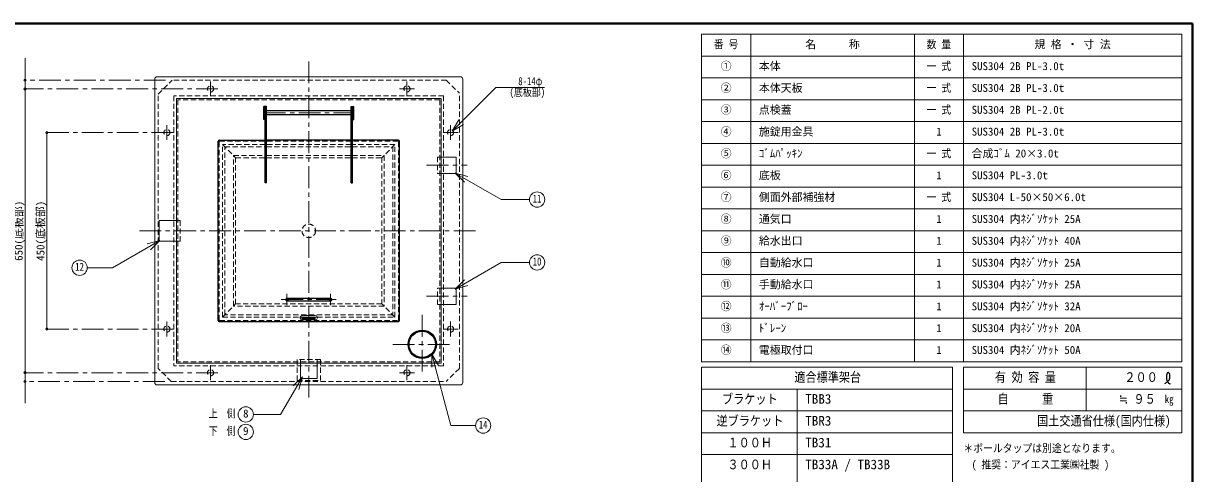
# Model space of a CAD drawing. Units: millimetres at full size, sheet at 1:10; some dimension numbers follow another scale. Extents: x -2123 to 1927, y -1358 to 1452.
# Drawn here: x -752 to 1927, y 421 to 1452 of the extents above; entities that cross this region are included whole.
import ezdxf
from ezdxf.enums import TextEntityAlignment as Align

# ---------------------------------------------------------------- set-up
doc = ezdxf.new("R2010")
doc.units = ezdxf.units.MM
doc.header["$LTSCALE"] = 10
doc.header["$PDMODE"] = 32
doc.header["$PDSIZE"] = 5
doc.linetypes.add('CHAIN1', pattern=[8, 5, -1, 1, -1])
doc.linetypes.add('DASHED1', pattern=[1.8, 1.2, -0.6])
doc.layers.add('0-0', color=7, linetype='Continuous', lineweight=18)
doc.styles.add('ＭＳ ゴシック', font='')
doc.styles.get('ＭＳ ゴシック').set_extended_font_data('MS Gothic')

msp = doc.modelspace()

# ---------------------------------------------------------------- linework, layer by layer
at = {"layer": '0-0', "color": 1, "lineweight": 40}
for p, q in [((1927.2, 1451.91), (-2122.8, 1451.91)), ((1927.2, -1358.09), (1927.2, 1451.91))]:
    msp.add_line(p, q, dxfattribs=at)
at = {"layer": '0-0', "color": 3}
for p, q in [((1902.2, 1426.91), (802.2, 1426.91)), ((802.2, 676.91), (802.2, 1426.91)), ((914.7, 676.91), (914.7, 1426.91)), ((1289.7, 676.91), (1289.7, 1426.91)), ((1402.2, 676.91), (1402.2, 1426.91)), ((1902.2, 676.91), (1902.2, 1426.91)), ((1902.2, 1376.91), (802.2, 1376.91)), ((1902.2, 1326.91), (802.2, 1326.91)), ((1902.2, 1276.91), (802.2, 1276.91)), ((1902.2, 1226.91), (802.2, 1226.91)), ((1902.2, 1176.91), (802.2, 1176.91)), ((1902.2, 1126.91), (802.2, 1126.91)), ((1902.2, 1076.91), (802.2, 1076.91)), ((1902.2, 1026.91), (802.2, 1026.91)), ((1902.2, 976.91), (802.2, 976.91)), ((1902.2, 926.91), (802.2, 926.91)), ((1902.2, 876.91), (802.2, 876.91)), ((1902.2, 826.91), (802.2, 826.91)), ((1902.2, 776.91), (802.2, 776.91)), ((1902.2, 726.91), (802.2, 726.91)), ((1902.2, 676.91), (802.2, 676.91)), ((1377.2, 664.41), (802.2, 664.41)), ((802.2, 264.41), (802.2, 664.41)), ((1377.2, 264.41), (1377.2, 664.41)), ((1402.2, 514.41), (1402.2, 664.41)), ((1902.2, 664.41), (1402.2, 664.41)), ((1683.45, 564.41), (1683.45, 664.41)), ((1902.2, 514.41), (1902.2, 664.41)), ((1377.2, 614.41), (802.2, 614.41)), ((1020.95, 264.41), (1020.95, 614.41)), ((1902.2, 614.41), (1402.2, 614.41)), ((1377.2, 564.41), (802.2, 564.41)), ((1902.2, 564.41), (1402.2, 564.41)), ((1377.2, 514.41), (802.2, 514.41)), ((1902.2, 514.41), (1402.2, 514.41)), ((1377.2, 464.41), (802.2, 464.41))]:
    msp.add_line(p, q, dxfattribs=at)
at = {"layer": '0-0', "color": 4, "lineweight": 9}
for p, q in [((-747.8, 1371.91), (-747.8, 1301.91)), ((-450.8, 629.91), (-450.8, 1323.91)), ((249.2, 1329.91), (-444.8, 1329.91)), ((255.2, 629.91), (255.2, 1323.91)), ((-747.8, 651.91), (-747.8, 1301.91)), ((-697.8, 1201.91), (-697.8, 751.91)), ((-112.8, 779.41), (-117.31, 779.41)), ((-78.29, 779.41), (-82.8, 779.41)), ((-747.8, 581.91), (-747.8, 651.91)), ((-444.8, 623.91), (249.2, 623.91))]:
    msp.add_line(p, q, dxfattribs=at)
at = {"layer": '0-0', "color": 4, "linetype": 'CHAIN1', "lineweight": 9}
for p, q in [((-97.8, 1364.91), (-97.8, 588.91)), ((-425.8, 1321.91), (-747.8, 1321.91)), ((-322.8, 1318.91), (-322.8, 1284.91)), ((127.2, 1318.91), (127.2, 1284.91)), ((-305.8, 1301.91), (-747.8, 1301.91)), ((110.2, 1301.91), (144.2, 1301.91)), ((-200.8, 1246.91), (5.2, 1246.91)), ((-422.8, 1184.91), (-422.8, 1218.91)), ((227.2, 1184.91), (227.2, 1218.91)), ((-697.8, 1201.91), (-405.8, 1201.91)), ((244.2, 1201.91), (210.2, 1201.91)), ((172.2, 1126.91), (265.2, 1126.91)), ((-485.8, 976.91), (290.2, 976.91)), ((-147.8, 806.41), (-147.8, 832.41)), ((-47.8, 806.41), (-47.8, 832.41)), ((-160.8, 819.41), (-34.8, 819.41)), ((172.2, 826.91), (265.2, 826.91)), ((162.2, 784.41), (162.2, 649.41)), ((-697.8, 751.91), (-405.8, 751.91)), ((-422.8, 768.91), (-422.8, 734.91)), ((244.2, 751.91), (210.2, 751.91)), ((227.2, 768.91), (227.2, 734.91)), ((94.7, 716.91), (229.7, 716.91)), ((-305.8, 651.91), (-747.8, 651.91)), ((-322.8, 634.91), (-322.8, 668.91)), ((110.2, 651.91), (144.2, 651.91)), ((127.2, 634.91), (127.2, 668.91)), ((-427.8, 631.91), (-747.8, 631.91))]:
    msp.add_line(p, q, dxfattribs=at)
at = {"layer": '0-0', "color": 4, "linetype": 'DASHED1', "lineweight": 9}
for p, q in [((217.2, 1321.91), (-410.8, 1321.91)), ((217.2, 1321.91), (247.2, 1291.91)), ((211.2, 1285.91), (-406.8, 1285.91)), ((-406.8, 1285.91), (-406.8, 667.91)), ((211.2, 1285.91), (211.2, 667.91)), ((247.2, 661.91), (247.2, 1291.91)), ((202.2, 1276.91), (202.2, 676.91)), ((-290.3, 784.41), (-290.3, 1169.41)), ((-290.3, 1169.41), (-197.8, 1169.41)), ((-194.8, 1169.41), (-0.8, 1169.41)), ((2.2, 1169.41), (94.7, 1169.41)), ((94.7, 1169.41), (94.7, 784.41)), ((-270.3, 804.41), (-270.3, 1149.41)), ((-270.3, 1149.41), (-197.8, 1149.41)), ((-194.8, 1149.41), (-0.8, 1149.41)), ((2.2, 1149.41), (74.7, 1149.41)), ((74.7, 1149.41), (74.7, 804.41)), ((205.2, 1145.91), (197.2, 1145.91)), ((-400.8, 1000.41), (-392.8, 1000.41)), ((197.2, 845.91), (205.2, 845.91)), ((197.2, 807.91), (197.2, 845.91)), ((74.7, 804.41), (-270.3, 804.41)), ((205.2, 807.91), (197.2, 807.91)), ((94.7, 784.41), (-290.3, 784.41)), ((202.2, 676.91), (-397.8, 676.91)), ((-124.3, 633.91), (-124.3, 681.91)), ((-71.3, 681.91), (-124.3, 681.91)), ((-116.8, 673.91), (-116.8, 681.91)), ((-78.8, 673.91), (-78.8, 681.91)), ((-71.3, 681.91), (-71.3, 633.91)), ((-412.8, 631.91), (-442.8, 661.91)), ((211.2, 667.91), (-406.8, 667.91)), ((247.2, 661.91), (217.2, 631.91)), ((-412.8, 631.91), (217.2, 631.91)), ((-124.3, 633.91), (-71.3, 633.91))]:
    msp.add_line(p, q, dxfattribs=at)
at = {"layer": '0-0'}
for p, q in [((205.2, 1279.91), (-400.8, 1279.91)), ((-400.8, 1279.91), (-400.8, 673.91)), ((205.2, 1279.91), (205.2, 673.91)), ((230.96, 1205.19), (245.96, 1231.18)), ((230.96, 1205.19), (256.94, 1220.19)), ((240.2, 1145.91), (205.2, 1145.91)), ((240.2, 1107.91), (240.2, 1145.91)), ((205.2, 1107.91), (240.2, 1107.91)), ((237.9, 1109.21), (266.87, 1101.45)), ((237.9, 1109.21), (259.11, 1088)), ((237.9, 1109.21), (343.15, 1048.44)), ((407.85, 1048.44), (343.15, 1048.44)), ((-440.8, 1000.41), (-400.8, 1000.41)), ((-440.8, 953.41), (-440.8, 1000.41)), ((-439.28, 954.73), (-547.17, 892.44)), ((-439.28, 954.73), (-468.25, 946.97)), ((-439.28, 954.73), (-460.49, 933.52)), ((-400.8, 953.41), (-440.8, 953.41)), ((-547.17, 892.44), (-605.34, 892.44)), ((237.88, 843.66), (343.14, 904.43)), ((407.84, 904.43), (343.14, 904.43)), ((237.88, 843.66), (259.1, 864.88)), ((205.2, 845.91), (240.2, 845.91)), ((237.88, 843.66), (266.86, 851.43)), ((240.2, 845.91), (240.2, 807.91)), ((240.2, 807.91), (205.2, 807.91)), ((-112.8, 782.66), (-82.8, 782.66)), ((-112.8, 773.16), (-82.8, 773.16)), ((205.2, 673.91), (-400.8, 673.91)), ((-116.8, 673.91), (-116.8, 638.91)), ((-78.8, 673.91), (-78.8, 638.91)), ((184.05, 694.71), (184.05, 664.71)), ((184.05, 694.71), (227.93, 530.98)), ((184.05, 694.71), (199.05, 668.73)), ((-112.49, 642.85), (-162.38, 556.44)), ((-112.49, 642.85), (-133.7, 621.63)), ((-112.49, 642.85), (-120.25, 613.87)), ((-78.8, 638.91), (-116.8, 638.91)), ((-224.55, 556.44), (-162.38, 556.44)), ((284.25, 530.98), (227.93, 530.98))]:
    msp.add_line(p, q, dxfattribs=at)
at = {"layer": '0-0', "color": 5, "lineweight": 25}
for p, q in [((-194.8, 1261.91), (-200.8, 1261.91)), ((-197.8, 1086.91), (-197.8, 1261.91)), ((-194.8, 1086.91), (-194.8, 1261.91)), ((2.2, 1086.91), (2.2, 1261.91)), ((-0.8, 1251.41), (-194.8, 1251.41)), ((-0.8, 1242.41), (-194.8, 1242.41)), ((-305.3, 771.41), (-305.3, 1182.41)), ((-303.3, 1184.41), (-197.8, 1184.41)), ((-0.8, 1184.41), (-194.8, 1184.41)), ((107.7, 1184.41), (2.2, 1184.41)), ((109.7, 771.41), (109.7, 1182.41)), ((-194.8, 1126.91), (-197.8, 1126.91)), ((-0.8, 1126.91), (2.2, 1126.91)), ((-194.8, 1086.91), (-197.8, 1086.91)), ((-0.8, 1086.91), (2.2, 1086.91)), ((-147.8, 822.41), (-47.8, 822.41)), ((-147.8, 816.41), (-47.8, 816.41)), ((-112.8, 779.41), (-82.8, 779.41)), ((-112.8, 776.41), (-112.8, 779.41)), ((-82.8, 776.41), (-82.8, 779.41)), ((-303.3, 769.41), (107.7, 769.41)), ((-112.8, 776.41), (-82.8, 776.41))]:
    msp.add_line(p, q, dxfattribs=at)
at = {"layer": '0-0', "linetype": 'DASHED1'}
for p, q in [((-200.8, 1251.41), (-194.8, 1251.41)), ((-200.8, 1242.41), (-194.8, 1242.41)), ((-0.8, 1251.41), (5.2, 1251.41)), ((-0.8, 1242.41), (5.2, 1242.41)), ((-303.3, 772.41), (-303.3, 1181.41)), ((-302.3, 1182.41), (-197.8, 1182.41)), ((-0.8, 1182.41), (-194.8, 1182.41)), ((106.7, 1182.41), (2.2, 1182.41)), ((107.7, 772.41), (107.7, 1181.41)), ((-295.3, 1174.41), (-265.3, 1144.41)), ((-295.3, 779.41), (-295.3, 1174.41)), ((-197.8, 1174.41), (-295.3, 1174.41)), ((-0.8, 1174.41), (-194.8, 1174.41)), ((99.7, 1174.41), (2.2, 1174.41)), ((99.7, 1174.41), (69.7, 1144.41)), ((99.7, 779.41), (99.7, 1174.41)), ((-265.3, 809.41), (-265.3, 1144.41)), ((-265.3, 1144.41), (-197.8, 1144.41)), ((-194.8, 1144.41), (-0.8, 1144.41)), ((2.2, 1144.41), (69.7, 1144.41)), ((69.7, 1144.41), (69.7, 809.41)), ((-295.3, 779.41), (-265.3, 809.41)), ((69.7, 809.41), (-265.3, 809.41)), ((99.7, 779.41), (69.7, 809.41)), ((-295.3, 779.41), (-117.31, 779.41)), ((-103.8, 779.41), (-103.8, 776.41)), ((-91.8, 779.41), (-91.8, 776.41)), ((-78.29, 779.41), (99.7, 779.41)), ((-302.3, 771.41), (106.7, 771.41))]:
    msp.add_line(p, q, dxfattribs=at)
at = {"layer": '0-0', "color": 4, "linetype": 'DASHED1', "lineweight": 9}
for points in [[(-442.8, 661.91), (-442.8, 1289.91), (-410.8, 1321.91)], [(202.2, 1276.91), (-397.8, 1276.91), (-397.8, 676.91)], [(197.2, 1145.91), (197.2, 1107.91), (205.2, 1107.91)], [(-392.8, 1000.41), (-392.8, 953.41), (-400.8, 953.41)]]:
    msp.add_lwpolyline(points, dxfattribs=at)
at = {"layer": '0-0'}
msp.add_lwpolyline([(230.96, 1205.19), (330.74, 1304.97), (442.19, 1304.97)], dxfattribs=at)
at = {"layer": '0-0', "color": 5, "lineweight": 25}
for points in [[(-197.8, 1231.91), (-200.8, 1231.91), (-200.8, 1261.91)], [(-0.8, 1086.91), (-0.8, 1261.91), (5.2, 1261.91)], [(2.2, 1231.91), (5.2, 1231.91), (5.2, 1261.91)], [(1863.21, 627.03), (1863.86, 627.41), (1864.98, 628.06), (1866.09, 628.73), (1867.19, 629.43), (1868.26, 630.16), (1869.3, 630.94), (1869.89, 631.42), (1870.33, 631.79), (1871.05, 632.46), (1871.74, 633.16), (1872.37, 633.91), (1872.96, 634.69), (1873.47, 635.52), (1873.73, 636.02), (1873.92, 636.43), (1874.21, 637.15), (1874.44, 637.89), (1874.63, 638.64), (1874.78, 639.41), (1874.89, 640.18), (1874.94, 640.62), (1874.97, 641.09), (1875.01, 641.88), (1875.01, 642.68), (1875, 643.48), (1874.98, 644.28), (1874.95, 645.09), (1874.94, 645.56), (1874.92, 646.05), (1874.89, 646.91), (1874.82, 647.76), (1874.69, 648.6), (1874.46, 649.4), (1874.11, 650.17), (1873.84, 650.6), (1873.67, 650.83), (1873.33, 651.2), (1872.96, 651.53), (1872.55, 651.81)], [(1872.55, 651.81), (1872.13, 652.01), (1871.69, 652.12), (1871.43, 652.14), (1871.22, 652.12), (1870.85, 652.04), (1870.49, 651.9), (1870.15, 651.71), (1869.82, 651.47), (1869.51, 651.21), (1869.35, 651.04), (1869.12, 650.78), (1868.77, 650.31), (1868.48, 649.8), (1868.25, 649.28), (1868.05, 648.74), (1867.89, 648.18), (1867.81, 647.86), (1867.72, 647.45), (1867.6, 646.75), (1867.5, 646.04), (1867.42, 645.32), (1867.36, 644.61), (1867.3, 643.89), (1867.26, 643.48), (1867.22, 642.98), (1867.15, 642.12), (1867.09, 641.26), (1867.05, 640.41), (1867.05, 639.55), (1867.1, 638.7), (1867.15, 638.21), (1867.22, 637.79), (1867.36, 637.06), (1867.55, 636.34), (1867.77, 635.62), (1868.02, 634.92), (1868.3, 634.22), (1868.47, 633.83), (1868.6, 633.54)], [(1868.6, 633.54), (1868.82, 633.05), (1869.06, 632.57), (1869.31, 632.09), (1869.57, 631.61), (1869.84, 631.14), (1870, 630.87), (1870.2, 630.55), (1870.55, 630.01), (1870.93, 629.48), (1871.33, 628.99), (1871.76, 628.53), (1872.23, 628.12), (1872.52, 627.91), (1872.77, 627.75), (1873.22, 627.51), (1873.7, 627.3), (1874.18, 627.11), (1874.68, 626.95), (1875.19, 626.79), (1875.48, 626.7)]]:
    msp.add_lwpolyline(points, dxfattribs=at)
at = {"layer": '0-0', "color": 4, "linetype": 'DASHED1', "lineweight": 9}
for centre, radius in [((-322.8, 1301.91), 7), ((127.2, 1301.91), 7), ((-422.8, 1201.91), 7), ((227.2, 1201.91), 7), ((-97.8, 976.91), 15.5), ((-422.8, 751.91), 7), ((227.2, 751.91), 7), ((-322.8, 651.91), 7), ((127.2, 651.91), 7)]:
    msp.add_circle(centre, radius, dxfattribs=at)
at = {"layer": '0-0'}
for centre in [(425.35, 1048.44), (425.34, 904.43), (-622.84, 892.44), (-242.05, 556.44), (301.75, 530.98), (-242.05, 516.44)]:
    msp.add_circle(centre, 17.5, dxfattribs=at)
at = {"layer": '0-0', "color": 5, "lineweight": 25}
for radius in [32.5, 30.25]:
    msp.add_circle((162.2, 716.91), radius, dxfattribs=at)
at = {"layer": '0-0', "color": 4, "lineweight": 9}
for centre, start, end in [((-444.8, 1323.91), 90, 180), ((249.2, 1323.91), 0, 90), ((-444.8, 629.91), 180, 270), ((249.2, 629.91), 270, 0)]:
    msp.add_arc(centre, 6, start, end, dxfattribs=at)
at = {"layer": '0-0', "color": 5, "lineweight": 25}
for centre, radius, start, end in [((-303.3, 1182.41), 2, 90, 180), ((107.7, 1182.41), 2, 0, 90), ((-147.8, 819.41), 3, 90, 270), ((-47.8, 819.41), 3, 270, 90), ((-303.3, 771.41), 2, 180, 270), ((107.7, 771.41), 2, 270, 0)]:
    msp.add_arc(centre, radius, start, end, dxfattribs=at)
at = {"layer": '0-0', "linetype": 'DASHED1'}
for centre, radius, start, end in [((-302.3, 1181.41), 1, 90, 180), ((106.7, 1181.41), 1, 0, 90), ((-147.8, 819.41), 3, 270, 90), ((-47.8, 819.41), 3, 90, 270), ((-302.3, 772.41), 1, 180, 270), ((106.7, 772.41), 1, 270, 0)]:
    msp.add_arc(centre, radius, start, end, dxfattribs=at)
at = {"layer": '0-0'}
for centre, start, end in [((-112.8, 777.91), 90, 270), ((-82.8, 777.91), 270, 90)]:
    msp.add_arc(centre, 4.75, start, end, dxfattribs=at)
at = {"layer": '0-0', "color": 1}
for p in [(-747.8, 1321.91), (-747.8, 1301.91), (-697.8, 1201.91), (-697.8, 751.91), (-747.8, 651.91), (-747.8, 631.91)]:
    msp.add_point(p, dxfattribs=at)

# ---------------------------------------------------------------- texts
at = {"layer": '0-0', "style": 'ＭＳ ゴシック'}
for s, height, width, p in [('番 号', 18.33, 0.9, (830.32, 1389.41)), ('数 量', 18.33, 0.9, (1317.82, 1389.41)), ('一 式', 18.33, 0.9, (1317.82, 1339.41)), ('8-14φ', 18.33, 0.8, (382.19, 1304.97)), ('一 式', 18.33, 0.9, (1317.82, 1289.41)), ('(底板部)', 18.33, 0.8, (362.19, 1279.97)), ('一 式', 18.33, 0.9, (1317.82, 1239.41)), ('一 式', 18.33, 0.9, (1317.82, 1139.41)), ('11', 18.33, 0.8, (415.35, 1035.94)), ('一 式', 18.33, 0.9, (1317.82, 1039.41)), ('10', 18.33, 0.8, (415.34, 891.93)), ('12', 18.33, 0.8, (-632.84, 879.94)), ('適合標準架台', 21.99, 0.85, (1014.7, 624.41)), ('有 効 容 量', 21.99, 0.85, (1474.07, 624.41)), ('２００', 21.99, 0.85, (1770.95, 624.41)), ('ブラケット', 21.99, 0.85, (849.07, 574.41)), ('自\u3000\u3000\u3000重', 21.99, 0.85, (1480.32, 574.41)), ('≒ ９５', 21.99, 0.85, (1758.45, 574.41)), ('kg', 18.33, 0.8, (1863.45, 576.91)), ('上\u3000側', 18.33, 0.8, (-327.05, 543.94)), ('14', 18.33, 0.8, (291.75, 518.48)), ('逆ブラケット', 21.99, 0.85, (836.57, 524.41)), ('国土交通省仕様(国内仕様)', 21.99, 0.85, (1570.95, 524.41)), ('下\u3000側', 18.33, 0.8, (-327.05, 503.94)), ('１００Ｈ', 21.99, 0.85, (861.57, 474.41)), ('＊ボールタップは別途となります。', 18.33, 0.9, (1402.2, 464.41)), ('３００Ｈ', 21.99, 0.85, (861.57, 424.41)), ('( 推奨：アイエス工業㈱社製 )', 18.33, 0.9, (1420.95, 426.91))]:
    msp.add_text(s, height=height, dxfattribs=dict(at, width=width)).set_placement(p, align=Align.BOTTOM_LEFT)
for s, height, p in [('名\u3000\u3000\u3000称', 18.33, (1039.7, 1389.41)), ('規 格 ・ 寸 法', 18.33, (1564.7, 1389.41)), ('①', 18.33, (845.95, 1339.41)), ('本体', 18.33, (933.45, 1339.41)), ('SUS304 2B PL-3.0t', 18.33, (1420.95, 1339.41)), ('②', 18.33, (845.95, 1289.41)), ('本体天板', 18.33, (933.45, 1289.41)), ('SUS304 2B PL-3.0t', 18.33, (1420.95, 1289.41)), ('③', 18.33, (845.95, 1239.41)), ('点検蓋', 18.33, (933.45, 1239.41)), ('SUS304 2B PL-2.0t', 18.33, (1420.95, 1239.41)), ('④', 18.33, (845.95, 1189.41)), ('施錠用金具', 18.33, (933.45, 1189.41)), ('1', 18.33, (1339.7, 1189.41)), ('SUS304 2B PL-3.0t', 18.33, (1420.95, 1189.41)), ('⑤', 18.33, (845.95, 1139.41)), ('ｺﾞﾑﾊﾟｯｷﾝ', 18.33, (933.45, 1139.41)), ('合成ｺﾞﾑ 20×3.0t', 18.33, (1420.95, 1139.41)), ('⑥', 18.33, (845.95, 1089.41)), ('底板', 18.33, (933.45, 1089.41)), ('1', 18.33, (1339.7, 1089.41)), ('SUS304 PL-3.0t', 18.33, (1420.95, 1089.41)), ('⑦', 18.33, (845.95, 1039.41)), ('側面外部補強材', 18.33, (933.45, 1039.41)), ('SUS304 L-50×50×6.0t', 18.33, (1420.95, 1039.41)), ('⑧', 18.33, (845.95, 989.41)), ('通気口', 18.33, (933.45, 989.41)), ('1', 18.33, (1339.7, 989.41)), ('SUS304 内ﾈｼﾞｿｹｯﾄ 25A', 18.33, (1420.95, 989.41)), ('⑨', 18.33, (845.95, 939.41)), ('給水出口', 18.33, (933.45, 939.41)), ('SUS304 内ﾈｼﾞｿｹｯﾄ 40A', 18.33, (1420.95, 939.41)), ('1', 18.33, (1339.7, 939.41)), ('⑩', 18.33, (845.95, 889.41)), ('自動給水口', 18.33, (933.45, 889.41)), ('1', 18.33, (1339.7, 889.41)), ('SUS304 内ﾈｼﾞｿｹｯﾄ 25A', 18.33, (1420.95, 889.41)), ('⑪', 18.33, (845.95, 839.41)), ('手動給水口', 18.33, (933.45, 839.41)), ('1', 18.33, (1339.7, 839.41)), ('SUS304 内ﾈｼﾞｿｹｯﾄ 25A', 18.33, (1420.95, 839.41)), ('⑫', 18.33, (845.95, 789.41)), ('ｵｰﾊﾞｰﾌﾞﾛｰ', 18.33, (933.45, 789.41)), ('1', 18.33, (1339.7, 789.41)), ('SUS304 内ﾈｼﾞｿｹｯﾄ 32A', 18.33, (1420.95, 789.41)), ('⑬', 18.33, (845.95, 739.41)), ('ﾄﾞﾚｰﾝ', 18.33, (933.45, 739.41)), ('1', 18.33, (1339.7, 739.41)), ('SUS304 内ﾈｼﾞｿｹｯﾄ 20A', 18.33, (1420.95, 739.41)), ('⑭', 18.33, (845.95, 689.41)), ('電極取付口', 18.33, (933.45, 689.41)), ('1', 18.33, (1339.7, 689.41)), ('SUS304 内ﾈｼﾞｿｹｯﾄ 50A', 18.33, (1420.95, 689.41)), ('TBB3', 21.99, (1039.7, 574.41)), ('8', 18.33, (-248.3, 543.94)), ('TBR3', 21.99, (1039.7, 524.41)), ('9', 18.33, (-248.3, 503.94)), ('TB31', 21.99, (1039.7, 474.41)), ('TB33A / TB33B', 21.99, (1039.7, 424.41))]:
    msp.add_text(s, height=height, dxfattribs=at).set_placement(p, align=Align.BOTTOM_LEFT)
for s, p in [('650(底板部)', (-747.8, 908.16)), ('450(底板部)', (-697.8, 908.16))]:
    msp.add_text(s, height=18.33, rotation=90, dxfattribs=at).set_placement(p, align=Align.BOTTOM_LEFT)

doc.saveas('drawing.dxf')
